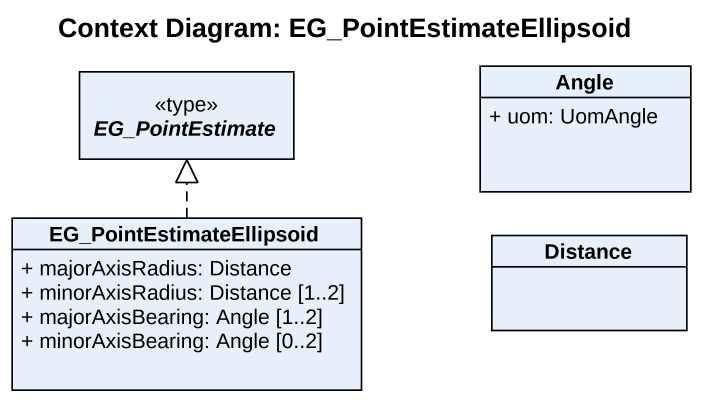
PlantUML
@startuml
title Context Diagram: EG_PointEstimateEllipsoid
hide circle
hide empty members
skinparam classAttributeIconSize 0
abstract class EG_PointEstimate <<type>>
class Angle {
  + uom: UomAngle
}
class EG_PointEstimateEllipsoid {
  + majorAxisRadius: Distance
  + minorAxisRadius: Distance [1..2]
  + majorAxisBearing: Angle [1..2]
  + minorAxisBearing: Angle [0..2]
}
class Distance
EG_PointEstimateEllipsoid .up.|> EG_PointEstimate
@enduml
